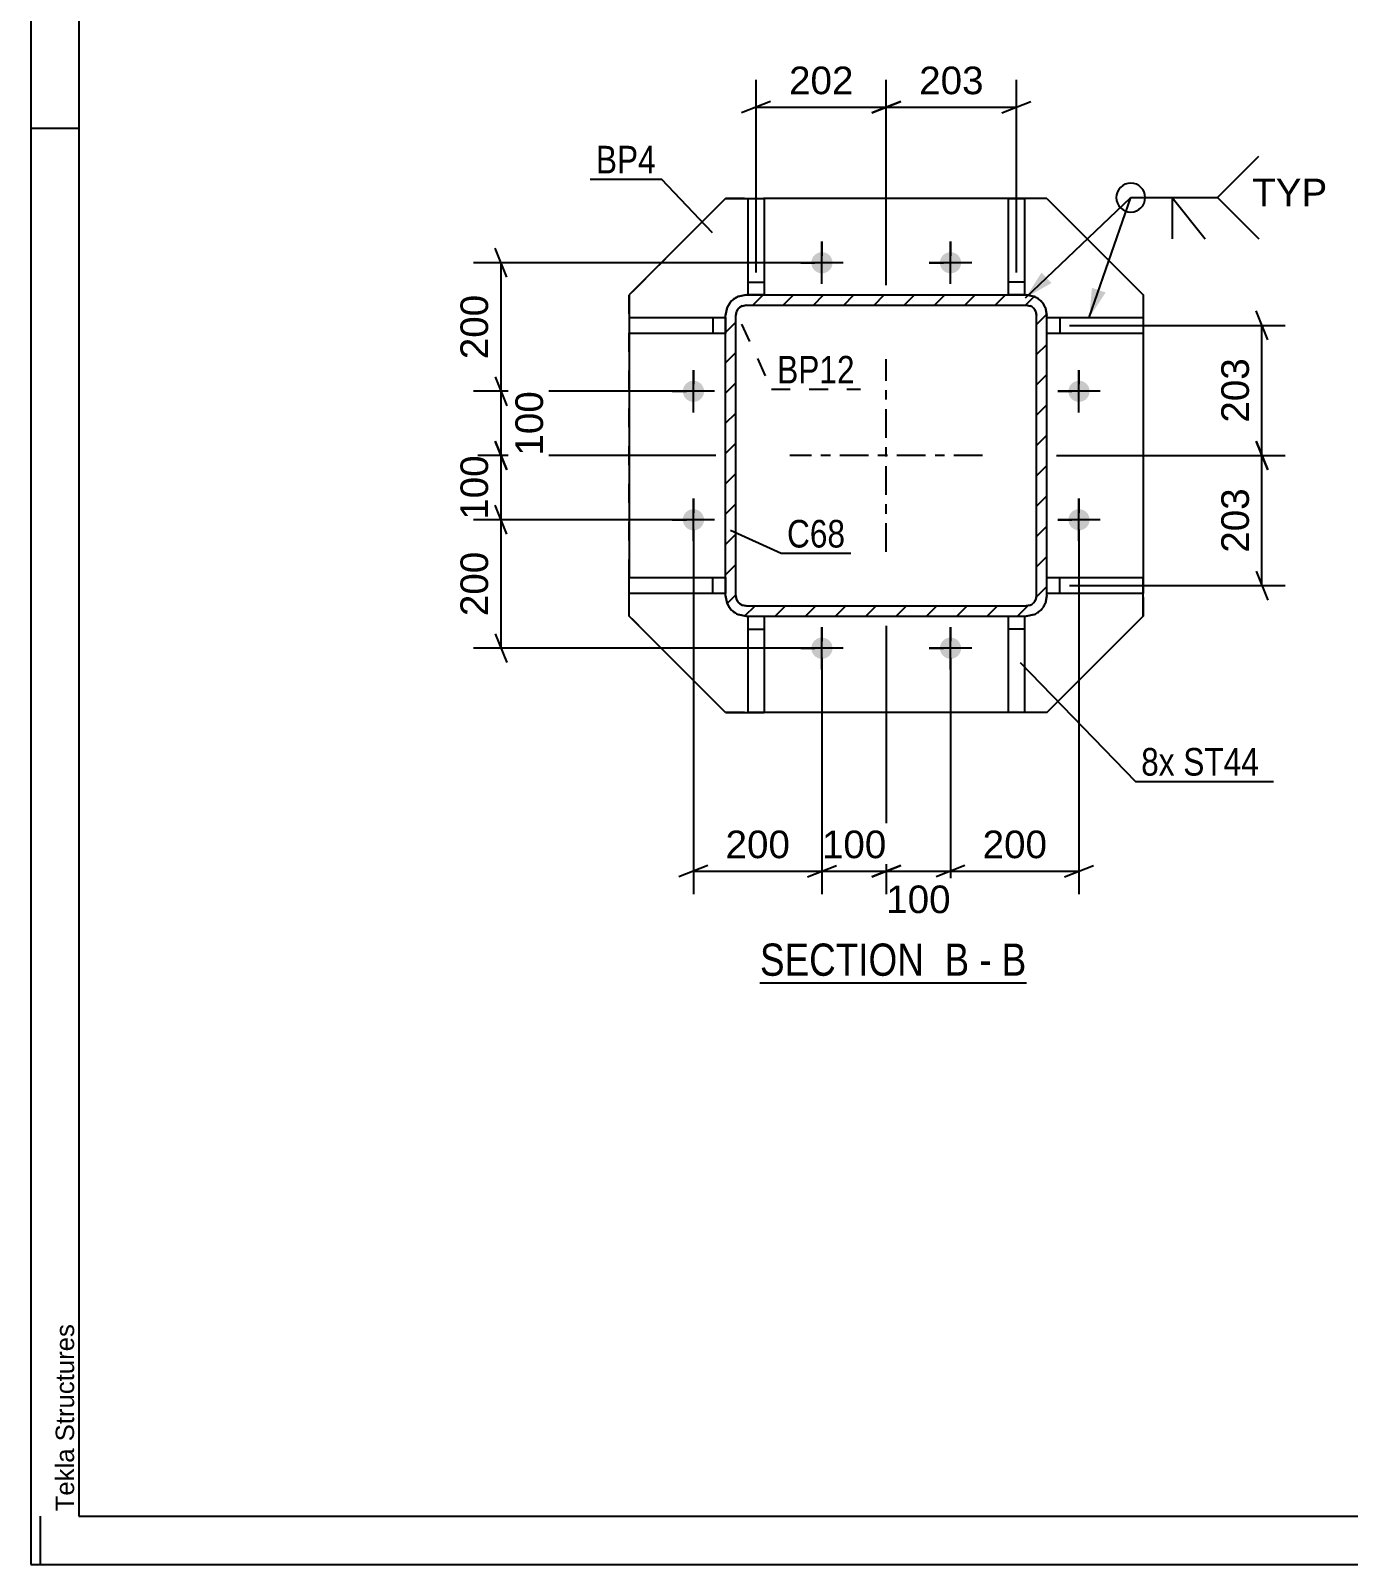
# Model space of a CAD drawing. Header units: millimetres. Extents: x -315 to 526, y -215 to 379.
# Drawn here: x -315.3 to -178.5, y -215 to -55.9 of the extents above; entities that cross this region are included whole.
import ezdxf

# ---------------------------------------------------------------- set-up
doc = ezdxf.new("R2010")
doc.units = ezdxf.units.MM
doc.linetypes.add('DXK_LINE_DOT2', pattern=[3.9198, 1.9599, -1.9599])
doc.linetypes.add('DXK_LINE_DOT3', pattern=[5.9187, 2.979, -0.9799, 0.9799, -0.9799])
doc.styles.add('Arial', font='arial.ttf', dxfattribs={"height": 0.2})
doc.styles.add('Arial Narrow', font='ARIALN.TTF', dxfattribs={"height": 0.2})

# ---------------------------------------------------------------- blocks, each defined once
blk = doc.blocks.new('Unknown-284857918-17864')
at = {"color": 5, "linetype": 'Continuous'}
for p, q in [((-315.25, 378.96), (-315.25, -215.04)), ((-310.25, 373.96), (-310.25, -210.04)), ((-310.25, -66.04), (-315.25, -66.04)), ((-314.25, -215.04), (-314.25, -210.04)), ((-310.25, -210.04), (520.75, -210.04)), ((-315.25, -215.04), (525.75, -215.04))]:
    blk.add_line(p, q, dxfattribs=at)
at = {"color": 174, "linetype": 'Continuous', "style": 'Arial'}
blk.add_text('Tekla Structures', height=1.9102, rotation=90, dxfattribs=at).set_placement((-310.75, -209.54))
blk = doc.blocks.new('Unknown-284857918-13 - 31016')
at = {"color": 6, "linetype": 'Continuous'}
blk.add_line((-239.59, -154.71), (-211.95, -154.71), dxfattribs=at)
at = {"color": 0, "linetype": 'Continuous'}
for points in [[(-221.49, -153.96), (-221.49, -150.46), (-239.59, -150.46), (-239.59, -153.96)], [(-217.88, -153.96), (-217.88, -150.46), (-220.44, -150.46), (-220.44, -153.96)], [(-215.56, -153.96), (-215.56, -150.46), (-216.83, -150.46), (-216.83, -153.96)], [(-211.95, -153.96), (-211.95, -150.46), (-214.51, -150.46), (-214.51, -153.96)]]:
    blk.add_wipeout(points, dxfattribs=at)
at = {"color": 7, "linetype": 'Continuous', "style": 'Arial Narrow'}
for s, p in [('SECTION ', (-239.59, -153.96)), ('B', (-220.44, -153.96)), ('B', (-214.51, -153.96)), ('-', (-216.83, -153.96))]:
    blk.add_text(s, height=3.34, dxfattribs=at).set_placement(p)
blk = doc.blocks.new('Part-284857918-31030 - 31016')
at = {"color": 2, "linetype": 'Continuous'}
for p, q in [((-209.82, -85.64), (-199.82, -85.64)), ((-208.49, -85.64), (-208.49, -87.31)), ((-199.82, -85.64), (-199.82, -87.31)), ((-199.82, -87.31), (-209.82, -87.31))]:
    blk.add_line(p, q, dxfattribs=at)
at = {"color": 7, "linetype": 'DXK_LINE_DOT2'}
blk.add_line((-209.82, -87.31), (-209.82, -85.64), dxfattribs=at)
blk = doc.blocks.new('Part-284857918-37451 - 31016')
at = {"color": 7, "linetype": 'DXK_LINE_DOT2'}
for p, q in [((-243.16, -73.31), (-253.16, -83.31)), ((-209.82, -73.31), (-243.16, -73.31)), ((-209.82, -73.31), (-199.82, -83.31)), ((-253.16, -116.64), (-253.16, -83.31)), ((-199.82, -83.31), (-199.82, -116.64)), ((-243.16, -126.64), (-253.16, -116.64)), ((-199.82, -116.64), (-209.82, -126.64)), ((-209.82, -126.64), (-243.16, -126.64))]:
    blk.add_line(p, q, dxfattribs=at)
blk = doc.blocks.new('Part-284857918-31026 - 31016')
at = {"color": 2, "linetype": 'Continuous'}
for p, q in [((-243.16, -73.31), (-253.16, -83.31)), ((-243.16, -73.31), (-240.82, -73.31)), ((-213.82, -73.31), (-239.16, -73.31)), ((-209.82, -73.31), (-212.16, -73.31)), ((-209.82, -73.31), (-199.82, -83.31)), ((-253.16, -83.31), (-253.16, -85.64)), ((-199.82, -83.31), (-199.82, -85.64)), ((-253.16, -87.31), (-253.16, -112.64)), ((-199.82, -87.31), (-199.82, -112.64)), ((-253.16, -116.64), (-253.16, -114.31)), ((-199.82, -116.64), (-199.82, -114.31)), ((-243.16, -126.64), (-253.16, -116.64)), ((-209.82, -126.64), (-199.82, -116.64)), ((-243.16, -126.64), (-240.82, -126.64)), ((-213.82, -126.64), (-239.16, -126.64)), ((-209.82, -126.64), (-212.16, -126.64))]:
    blk.add_line(p, q, dxfattribs=at)
at = {"color": 7, "linetype": 'DXK_LINE_DOT2'}
for p, q in [((-240.82, -73.31), (-239.16, -73.31)), ((-212.16, -73.31), (-213.82, -73.31)), ((-253.16, -85.64), (-253.16, -87.31)), ((-199.82, -85.64), (-199.82, -87.31)), ((-253.16, -114.31), (-253.16, -112.64)), ((-199.82, -114.31), (-199.82, -112.64)), ((-240.82, -126.64), (-239.16, -126.64)), ((-212.16, -126.64), (-213.82, -126.64))]:
    blk.add_line(p, q, dxfattribs=at)
blk = doc.blocks.new('Part-284857918-31027 - 31016')
at = {"color": 2, "linetype": 'Continuous'}
for p, q in [((-253.16, -112.64), (-243.16, -112.64)), ((-253.16, -114.31), (-253.16, -112.64)), ((-244.49, -114.31), (-244.49, -112.64)), ((-243.16, -114.31), (-253.16, -114.31))]:
    blk.add_line(p, q, dxfattribs=at)
at = {"color": 7, "linetype": 'DXK_LINE_DOT2'}
blk.add_line((-243.16, -112.64), (-243.16, -114.31), dxfattribs=at)
blk = doc.blocks.new('Part-284857918-31028 - 31016')
at = {"color": 2, "linetype": 'Continuous'}
for p, q in [((-253.16, -85.64), (-243.16, -85.64)), ((-253.16, -85.64), (-253.16, -87.31)), ((-244.49, -85.64), (-244.49, -87.31)), ((-243.16, -87.31), (-253.16, -87.31))]:
    blk.add_line(p, q, dxfattribs=at)
at = {"color": 7, "linetype": 'DXK_LINE_DOT2'}
blk.add_line((-243.16, -85.64), (-243.16, -87.31), dxfattribs=at)
blk = doc.blocks.new('Part-284857918-31029 - 31016')
at = {"color": 2, "linetype": 'Continuous'}
for p, q in [((-209.82, -112.64), (-199.82, -112.64)), ((-208.49, -114.31), (-208.49, -112.64)), ((-199.82, -112.64), (-199.82, -114.31)), ((-199.82, -114.31), (-209.82, -114.31))]:
    blk.add_line(p, q, dxfattribs=at)
at = {"color": 7, "linetype": 'DXK_LINE_DOT2'}
blk.add_line((-209.82, -114.31), (-209.82, -112.64), dxfattribs=at)
blk = doc.blocks.new('Part-284857918-31031 - 31016')
at = {"color": 2, "linetype": 'Continuous'}
for p, q in [((-213.82, -83.31), (-213.82, -73.31)), ((-213.82, -73.31), (-212.16, -73.31)), ((-212.16, -73.31), (-212.16, -83.31)), ((-212.16, -81.97), (-213.82, -81.97))]:
    blk.add_line(p, q, dxfattribs=at)
at = {"color": 7, "linetype": 'DXK_LINE_DOT2'}
blk.add_line((-212.16, -83.31), (-213.82, -83.31), dxfattribs=at)
blk = doc.blocks.new('Part-284857918-31032 - 31016')
at = {"color": 2, "linetype": 'Continuous'}
for p, q in [((-240.82, -73.31), (-239.16, -73.31)), ((-240.82, -83.31), (-240.82, -73.31)), ((-239.16, -73.31), (-239.16, -83.31)), ((-240.82, -81.97), (-239.16, -81.97))]:
    blk.add_line(p, q, dxfattribs=at)
at = {"color": 7, "linetype": 'DXK_LINE_DOT2'}
blk.add_line((-239.16, -83.31), (-240.82, -83.31), dxfattribs=at)
blk = doc.blocks.new('Part-284857918-31033 - 31016')
at = {"color": 2, "linetype": 'Continuous'}
for p, q in [((-213.82, -126.64), (-213.82, -116.64)), ((-212.16, -116.64), (-212.16, -126.64)), ((-212.16, -117.98), (-213.82, -117.98)), ((-212.16, -126.64), (-213.82, -126.64))]:
    blk.add_line(p, q, dxfattribs=at)
at = {"color": 7, "linetype": 'DXK_LINE_DOT2'}
blk.add_line((-213.82, -116.64), (-212.16, -116.64), dxfattribs=at)
blk = doc.blocks.new('Part-284857918-31034 - 31016')
at = {"color": 2, "linetype": 'Continuous'}
for p, q in [((-240.82, -126.64), (-240.82, -116.64)), ((-239.16, -116.64), (-239.16, -126.64)), ((-240.82, -117.98), (-239.16, -117.98)), ((-239.16, -126.64), (-240.82, -126.64))]:
    blk.add_line(p, q, dxfattribs=at)
at = {"color": 7, "linetype": 'DXK_LINE_DOT2'}
blk.add_line((-240.82, -116.64), (-239.16, -116.64), dxfattribs=at)
blk = doc.blocks.new('Part-284857918-31085 - 31016')
at = {"linetype": 'Continuous'}
h = blk.add_hatch(dxfattribs=at)
h.set_pattern_fill('', scale=0.7, style=0, pattern_type=0)
h.set_pattern_definition([(45, (-242.9934, -115.3242), (-1.57154, 1.57154), [])])
h.paths.add_polyline_path([(-243.16, -114.51), (-242.99, -115.32), (-242.53, -116.02), (-241.84, -116.48), (-241.02, -116.64), (-211.96, -116.64), (-211.14, -116.48), (-210.45, -116.02), (-209.98, -115.32), (-209.82, -114.51), (-209.82, -85.44), (-209.98, -84.62), (-210.45, -83.93), (-211.14, -83.47), (-211.96, -83.31), (-241.02, -83.31), (-241.84, -83.47), (-242.53, -83.93), (-242.99, -84.62), (-243.16, -85.44)])
h.paths.add_polyline_path([(-242.01, -85.03), (-241.78, -84.69), (-241.43, -84.46), (-241.02, -84.37), (-211.96, -84.37), (-211.55, -84.46), (-211.2, -84.69), (-210.97, -85.03), (-210.89, -85.44), (-210.89, -114.51), (-210.97, -114.92), (-211.2, -115.26), (-211.55, -115.49), (-211.96, -115.57), (-241.02, -115.57), (-241.43, -115.49), (-241.78, -115.26), (-242.01, -114.92), (-242.09, -114.51), (-242.09, -85.44)])
at = {"color": 7, "linetype": 'DXK_LINE_DOT2'}
for p, q in [((-241.84, -83.47), (-241.02, -83.31)), ((-241.02, -83.31), (-211.96, -83.31)), ((-211.96, -83.31), (-211.14, -83.47)), ((-243.16, -85.44), (-242.99, -84.62)), ((-243.16, -114.51), (-243.16, -85.44)), ((-242.01, -85.03), (-242.09, -85.44)), ((-242.09, -114.51), (-242.09, -85.44)), ((-241.02, -84.37), (-241.43, -84.46)), ((-241.02, -84.37), (-211.96, -84.37)), ((-211.55, -84.46), (-211.96, -84.37)), ((-210.89, -85.44), (-210.97, -85.03)), ((-210.89, -114.51), (-210.89, -85.44)), ((-209.98, -84.62), (-209.82, -85.44)), ((-209.82, -114.51), (-209.82, -85.44)), ((-242.99, -115.32), (-243.16, -114.51)), ((-242.09, -114.51), (-242.01, -114.92)), ((-210.97, -114.92), (-210.89, -114.51)), ((-209.82, -114.51), (-209.98, -115.32)), ((-241.43, -115.49), (-241.02, -115.57)), ((-241.02, -115.57), (-211.96, -115.57)), ((-211.96, -115.57), (-211.55, -115.49)), ((-241.02, -116.64), (-241.84, -116.48)), ((-241.02, -116.64), (-211.96, -116.64)), ((-211.14, -116.48), (-211.96, -116.64))]:
    blk.add_line(p, q, dxfattribs=at)
at = {"color": 2, "linetype": 'Continuous'}
for p, q in [((-241.02, -83.31), (-241.84, -83.47)), ((-241.02, -83.31), (-211.96, -83.31)), ((-211.14, -83.47), (-211.96, -83.31)), ((-242.99, -84.62), (-243.16, -85.44)), ((-243.16, -114.51), (-243.16, -85.44)), ((-242.09, -85.44), (-242.01, -85.03)), ((-242.09, -114.51), (-242.09, -85.44)), ((-241.43, -84.46), (-241.02, -84.37)), ((-241.02, -84.37), (-211.96, -84.37)), ((-211.96, -84.37), (-211.55, -84.46)), ((-210.97, -85.03), (-210.89, -85.44)), ((-210.89, -114.51), (-210.89, -85.44)), ((-209.82, -85.44), (-209.98, -84.62)), ((-209.82, -114.51), (-209.82, -85.44)), ((-243.16, -114.51), (-242.99, -115.32)), ((-242.01, -114.92), (-242.09, -114.51)), ((-210.89, -114.51), (-210.97, -114.92)), ((-209.98, -115.32), (-209.82, -114.51)), ((-241.02, -115.57), (-241.43, -115.49)), ((-241.02, -115.57), (-211.96, -115.57)), ((-211.55, -115.49), (-211.96, -115.57)), ((-241.84, -116.48), (-241.02, -116.64)), ((-241.02, -116.64), (-211.96, -116.64)), ((-211.96, -116.64), (-211.14, -116.48))]:
    blk.add_line(p, q, dxfattribs=at)
at = {"color": 7, "linetype": 'DXK_LINE_DOT3'}
for p, q in [((-226.49, -109.97), (-226.49, -89.97)), ((-216.49, -99.97), (-236.49, -99.97))]:
    blk.add_line(p, q, dxfattribs=at)
at = {"color": 7, "linetype": 'DXK_LINE_DOT2'}
for centre, radius, start, end in [((-241.02, -85.44), 2.13, 112.5, 157.5), ((-211.96, -85.44), 2.13, 22.5, 67.5), ((-241.02, -85.44), 1.07, 112.5, 157.5), ((-211.96, -85.44), 1.07, 22.5, 67.5), ((-241.02, -114.51), 2.13, 202.5, 247.5), ((-241.02, -114.51), 1.07, 202.5, 247.5), ((-211.96, -114.51), 1.07, 292.5, 337.5), ((-211.96, -114.51), 2.13, 292.5, 337.5)]:
    blk.add_arc(centre, radius, start, end, dxfattribs=at)
at = {"color": 2, "linetype": 'Continuous'}
for centre, radius, start, end in [((-241.02, -85.44), 2.13, 112.5, 157.5), ((-211.96, -85.44), 2.13, 22.5, 67.5), ((-241.02, -85.44), 1.07, 112.5, 157.5), ((-211.96, -85.44), 1.07, 22.5, 67.5), ((-241.02, -114.51), 2.13, 202.5, 247.5), ((-241.02, -114.51), 1.07, 202.5, 247.5), ((-211.96, -114.51), 1.07, 292.5, 337.5), ((-211.96, -114.51), 2.13, 292.5, 337.5)]:
    blk.add_arc(centre, radius, start, end, dxfattribs=at)
blk = doc.blocks.new('Bolt-284857918-31126 - 31016')
at = {"linetype": 'Continuous'}
for points in [[(-233.16, -81.07, -1), (-233.16, -78.87, -1)], [(-219.82, -81.07, -1), (-219.82, -78.87, -1)], [(-246.49, -94.41, -1), (-246.49, -92.21, -1)], [(-206.49, -94.41, -1), (-206.49, -92.21, -1)], [(-246.49, -107.74, -1), (-246.49, -105.54, -1)], [(-206.49, -107.74, -1), (-206.49, -105.54, -1)], [(-233.16, -121.07, -1), (-233.16, -118.87, -1)], [(-219.82, -121.07, -1), (-219.82, -118.87, -1)]]:
    blk.add_hatch(color=1, dxfattribs=at).paths.add_polyline_path(points)
at = {"color": 1, "linetype": 'Continuous'}
for p, q in [((-233.16, -82.17), (-233.16, -77.77)), ((-219.82, -82.17), (-219.82, -77.77)), ((-230.96, -79.97), (-235.36, -79.97)), ((-217.62, -79.97), (-222.02, -79.97)), ((-246.49, -95.51), (-246.49, -91.11)), ((-206.49, -95.51), (-206.49, -91.11)), ((-244.29, -93.31), (-248.69, -93.31)), ((-204.29, -93.31), (-208.69, -93.31)), ((-246.49, -108.84), (-246.49, -104.44)), ((-206.49, -108.84), (-206.49, -104.44)), ((-244.29, -106.64), (-248.69, -106.64)), ((-204.29, -106.64), (-208.69, -106.64)), ((-233.16, -122.17), (-233.16, -117.77)), ((-219.82, -122.17), (-219.82, -117.77)), ((-230.96, -119.97), (-235.36, -119.97)), ((-217.62, -119.97), (-222.02, -119.97))]:
    blk.add_line(p, q, dxfattribs=at)
blk = doc.blocks.new('Bolt-284857918-37452 - 31016')
at = {"color": 1, "linetype": 'Continuous'}
for p, q in [((-233.16, -77.77), (-233.16, -79.24)), ((-219.82, -77.77), (-219.82, -79.24)), ((-235.36, -79.97), (-233.89, -79.97)), ((-233.16, -82.17), (-233.16, -80.71)), ((-230.96, -79.97), (-232.42, -79.97)), ((-222.02, -79.97), (-220.56, -79.97)), ((-219.82, -82.17), (-219.82, -80.71)), ((-217.62, -79.97), (-219.09, -79.97)), ((-246.49, -91.11), (-246.49, -92.57)), ((-206.49, -91.11), (-206.49, -92.57)), ((-248.69, -93.31), (-247.22, -93.31)), ((-244.29, -93.31), (-245.75, -93.31)), ((-208.69, -93.31), (-207.22, -93.31)), ((-204.29, -93.31), (-205.75, -93.31)), ((-246.49, -95.51), (-246.49, -94.04)), ((-206.49, -95.51), (-206.49, -94.04)), ((-246.49, -104.44), (-246.49, -105.91)), ((-206.49, -104.44), (-206.49, -105.91)), ((-248.69, -106.64), (-247.22, -106.64)), ((-246.49, -108.84), (-246.49, -107.38)), ((-244.29, -106.64), (-245.75, -106.64)), ((-208.69, -106.64), (-207.22, -106.64)), ((-206.49, -108.84), (-206.49, -107.38)), ((-204.29, -106.64), (-205.75, -106.64)), ((-233.16, -117.77), (-233.16, -119.24)), ((-219.82, -117.77), (-219.82, -119.24)), ((-235.36, -119.97), (-233.89, -119.97)), ((-233.16, -122.17), (-233.16, -120.71)), ((-230.96, -119.97), (-232.42, -119.97)), ((-222.02, -119.97), (-220.56, -119.97)), ((-219.82, -122.17), (-219.82, -120.71)), ((-217.62, -119.97), (-219.09, -119.97))]:
    blk.add_line(p, q, dxfattribs=at)
blk = doc.blocks.new('StraightDimension-284857918-39838 - 31016')
at = {"color": 7, "linetype": 'Continuous'}
for p, q in [((-239.99, -80.97), (-239.99, -60.98)), ((-226.49, -82.31), (-226.49, -60.98)), ((-238.49, -63.23), (-241.49, -64.43)), ((-227.99, -64.43), (-224.99, -63.23)), ((-239.99, -63.83), (-226.49, -63.83))]:
    blk.add_line(p, q, dxfattribs=at)
at = {"color": 0}
blk.add_wipeout([(-229.3, -63.08), (-229.3, -58.88), (-237.17, -58.88), (-237.17, -63.08)], dxfattribs=at)
at = {"color": 3, "style": 'Arial'}
blk.add_text('202', height=2.865, dxfattribs=at).set_placement((-236.57, -62.48))
blk = doc.blocks.new('StraightDimension-284857918-31205 - 31016')
at = {"color": 7, "linetype": 'Continuous'}
for p, q in [((-267.05, -98.47), (-265.85, -101.47)), ((-244.16, -99.97), (-269.3, -99.97)), ((-266.45, -106.64), (-266.45, -99.97)), ((-265.85, -108.14), (-267.05, -105.14)), ((-247.49, -106.64), (-269.3, -106.64))]:
    blk.add_line(p, q, dxfattribs=at)
at = {"color": 0}
blk.add_wipeout([(-267.2, -99.37), (-271.4, -99.37), (-271.4, -107.24), (-267.2, -107.24)], dxfattribs=at)
at = {"color": 3, "style": 'Arial'}
blk.add_text('100', height=2.865, rotation=90.0002, dxfattribs=at).set_placement((-267.8, -106.64))
blk = doc.blocks.new('StraightDimension-284857918-31179 - 31016')
at = {"color": 7, "linetype": 'Continuous'}
for p, q in [((-206.49, -107.64), (-206.49, -145.51)), ((-219.82, -120.97), (-219.82, -145.51)), ((-218.32, -142.51), (-221.32, -143.71)), ((-219.82, -143.11), (-206.49, -143.11)), ((-207.99, -143.71), (-204.99, -142.51))]:
    blk.add_line(p, q, dxfattribs=at)
at = {"color": 0}
blk.add_wipeout([(-209.22, -142.36), (-209.22, -138.16), (-217.09, -138.16), (-217.09, -142.36)], dxfattribs=at)
at = {"color": 3, "style": 'Arial'}
blk.add_text('200', height=2.865, dxfattribs=at).set_placement((-216.49, -141.76))
blk = doc.blocks.new('StraightDimension-284857918-31180 - 31016')
at = {"color": 7, "linetype": 'Continuous'}
for p, q in [((-226.49, -117.64), (-226.49, -145.96)), ((-219.82, -120.97), (-219.82, -145.96)), ((-227.99, -143.71), (-224.99, -142.51)), ((-226.49, -143.11), (-219.82, -143.11)), ((-218.32, -142.51), (-221.32, -143.71))]:
    blk.add_line(p, q, dxfattribs=at)
at = {"color": 0}
blk.add_wipeout([(-219.22, -148.06), (-219.22, -143.86), (-227.09, -143.86), (-227.09, -148.06)], dxfattribs=at)
at = {"color": 3, "style": 'Arial'}
blk.add_text('100', height=2.865, dxfattribs=at).set_placement((-226.49, -147.46))
blk = doc.blocks.new('StraightDimension-284857918-31181 - 31016')
at = {"color": 7, "linetype": 'Continuous'}
for p, q in [((-226.49, -117.64), (-226.49, -145.51)), ((-233.16, -120.97), (-233.16, -145.51)), ((-234.66, -143.71), (-231.66, -142.51)), ((-233.16, -143.11), (-226.49, -143.11)), ((-224.99, -142.51), (-227.99, -143.71))]:
    blk.add_line(p, q, dxfattribs=at)
at = {"color": 0}
blk.add_wipeout([(-225.89, -142.36), (-225.89, -138.16), (-233.76, -138.16), (-233.76, -142.36)], dxfattribs=at)
at = {"color": 3, "style": 'Arial'}
blk.add_text('100', height=2.865, dxfattribs=at).set_placement((-233.16, -141.76))
blk = doc.blocks.new('StraightDimension-284857918-31182 - 31016')
at = {"color": 7, "linetype": 'Continuous'}
for p, q in [((-246.49, -107.64), (-246.49, -145.51)), ((-233.16, -120.97), (-233.16, -145.51)), ((-244.99, -142.51), (-247.99, -143.71)), ((-246.49, -143.11), (-233.16, -143.11)), ((-234.66, -143.71), (-231.66, -142.51))]:
    blk.add_line(p, q, dxfattribs=at)
at = {"color": 0}
blk.add_wipeout([(-235.89, -142.36), (-235.89, -138.16), (-243.76, -138.16), (-243.76, -142.36)], dxfattribs=at)
at = {"color": 3, "style": 'Arial'}
blk.add_text('200', height=2.865, dxfattribs=at).set_placement((-243.16, -141.76))
blk = doc.blocks.new('StraightDimension-284857918-31203 - 31016')
at = {"color": 7, "linetype": 'Continuous'}
for p, q in [((-265.85, -81.47), (-267.05, -78.47)), ((-234.16, -79.97), (-269.3, -79.97)), ((-266.45, -93.31), (-266.45, -79.97)), ((-267.05, -91.81), (-265.85, -94.81)), ((-247.49, -93.31), (-269.3, -93.31))]:
    blk.add_line(p, q, dxfattribs=at)
at = {"color": 0}
blk.add_wipeout([(-267.2, -82.71), (-271.4, -82.71), (-271.4, -90.58), (-267.2, -90.58)], dxfattribs=at)
at = {"color": 3, "style": 'Arial'}
blk.add_text('200', height=2.865, rotation=90.0002, dxfattribs=at).set_placement((-267.8, -89.98))
blk = doc.blocks.new('StraightDimension-284857918-31204 - 31016')
at = {"color": 7, "linetype": 'Continuous'}
for p, q in [((-267.05, -91.81), (-265.85, -94.81)), ((-247.49, -93.31), (-268.85, -93.31)), ((-266.45, -99.97), (-266.45, -93.31)), ((-265.85, -101.47), (-267.05, -98.47)), ((-244.16, -99.97), (-268.85, -99.97))]:
    blk.add_line(p, q, dxfattribs=at)
at = {"color": 0}
blk.add_wipeout([(-261.5, -92.71), (-265.7, -92.71), (-265.7, -100.58), (-261.5, -100.58)], dxfattribs=at)
at = {"color": 3, "style": 'Arial'}
blk.add_text('100', height=2.865, rotation=90.0002, dxfattribs=at).set_placement((-262.1, -99.98))
blk = doc.blocks.new('StraightDimension-284857918-31206 - 31016')
at = {"color": 7, "linetype": 'Continuous'}
for p, q in [((-265.85, -108.14), (-267.05, -105.14)), ((-247.49, -106.64), (-269.3, -106.64)), ((-266.45, -119.97), (-266.45, -106.64)), ((-267.05, -118.47), (-265.85, -121.47)), ((-234.16, -119.97), (-269.3, -119.97))]:
    blk.add_line(p, q, dxfattribs=at)
at = {"color": 0}
blk.add_wipeout([(-267.2, -109.37), (-271.4, -109.37), (-271.4, -117.24), (-267.2, -117.24)], dxfattribs=at)
at = {"color": 3, "style": 'Arial'}
blk.add_text('200', height=2.865, rotation=90.0002, dxfattribs=at).set_placement((-267.8, -116.64))
blk = doc.blocks.new('StraightDimension-284857918-39671 - 31016')
at = {"color": 7, "linetype": 'Continuous'}
for p, q in [((-186.91, -87.97), (-188.11, -84.97)), ((-207.49, -86.47), (-185.11, -86.47)), ((-187.51, -99.97), (-187.51, -86.47)), ((-188.11, -98.47), (-186.91, -101.47)), ((-208.82, -99.97), (-185.11, -99.97))]:
    blk.add_line(p, q, dxfattribs=at)
at = {"color": 0}
blk.add_wipeout([(-188.26, -89.29), (-192.46, -89.29), (-192.46, -97.16), (-188.26, -97.16)], dxfattribs=at)
at = {"color": 3, "style": 'Arial'}
blk.add_text('203', height=2.865, rotation=90.0002, dxfattribs=at).set_placement((-188.86, -96.56))
blk = doc.blocks.new('StraightDimension-284857918-39672 - 31016')
at = {"color": 7, "linetype": 'Continuous'}
for p, q in [((-186.91, -101.47), (-188.11, -98.47)), ((-208.82, -99.97), (-185.11, -99.97)), ((-187.51, -113.48), (-187.51, -99.97)), ((-188.11, -111.98), (-186.91, -114.98)), ((-207.49, -113.48), (-185.11, -113.48))]:
    blk.add_line(p, q, dxfattribs=at)
at = {"color": 0}
blk.add_wipeout([(-188.26, -102.79), (-192.46, -102.79), (-192.46, -110.66), (-188.26, -110.66)], dxfattribs=at)
at = {"color": 3, "style": 'Arial'}
blk.add_text('203', height=2.865, rotation=90.0002, dxfattribs=at).set_placement((-188.86, -110.06))
blk = doc.blocks.new('StraightDimension-284857918-39837 - 31016')
at = {"color": 7, "linetype": 'Continuous'}
for p, q in [((-226.49, -82.31), (-226.49, -60.98)), ((-212.99, -80.97), (-212.99, -60.98)), ((-224.99, -63.23), (-227.99, -64.43)), ((-214.49, -64.43), (-211.49, -63.23)), ((-226.49, -63.83), (-212.99, -63.83))]:
    blk.add_line(p, q, dxfattribs=at)
at = {"color": 0}
blk.add_wipeout([(-215.8, -63.08), (-215.8, -58.88), (-223.67, -58.88), (-223.67, -63.08)], dxfattribs=at)
at = {"color": 3, "style": 'Arial'}
blk.add_text('203', height=2.865, dxfattribs=at).set_placement((-223.07, -62.48))
blk = doc.blocks.new('MarkSet-284857918-31358 - 31016')
at = {"color": 0}
for points in [[(-196.57, -133.19), (-196.57, -130.19), (-200.04, -130.19), (-200.04, -133.19)], [(-187.82, -133.19), (-187.82, -130.19), (-195.67, -130.19), (-195.67, -133.19)]]:
    blk.add_wipeout(points, dxfattribs=at)
for points in [[(-196.57, -133.19), (-196.57, -130.19), (-200.04, -130.19), (-200.04, -133.19)], [(-187.82, -133.19), (-187.82, -130.19), (-195.67, -130.19), (-195.67, -133.19)]]:
    blk.add_wipeout(points, dxfattribs=at)
at = {"color": 30, "linetype": 'Continuous'}
for p, q in [((-212.59, -121.44), (-200.64, -133.79)), ((-200.64, -133.79), (-186.32, -133.79))]:
    blk.add_line(p, q, dxfattribs=at)
at = {"color": 3, "style": 'Arial Narrow'}
for s, p in [('8x', (-200.04, -133.19)), ('ST44', (-195.67, -133.19))]:
    blk.add_text(s, height=2.863, dxfattribs=at).set_placement(p)
blk = doc.blocks.new('Mark-284857918-31523 - 31016')
at = {"color": 0}
blk.add_wipeout([(-250.4, -70.7), (-250.4, -67.7), (-256.61, -67.7), (-256.61, -70.7)], dxfattribs=at)
blk.add_wipeout([(-250.4, -70.7), (-250.4, -67.7), (-256.61, -67.7), (-256.61, -70.7)], dxfattribs=at)
at = {"color": 30, "linetype": 'Continuous'}
for p in [(-257.21, -71.3), (-244.51, -76.87)]:
    blk.add_line(p, (-249.8, -71.3), dxfattribs=at)
at = {"color": 3, "style": 'Arial Narrow'}
blk.add_text('BP4', height=2.863, dxfattribs=at).set_placement((-256.61, -70.7))
blk = doc.blocks.new('Mark-284857918-31526 - 31016')
at = {"color": 0}
blk.add_wipeout([(-230.75, -109.52), (-230.75, -106.52), (-236.78, -106.52), (-236.78, -109.52)], dxfattribs=at)
blk.add_wipeout([(-230.75, -109.52), (-230.75, -106.52), (-236.78, -106.52), (-236.78, -109.52)], dxfattribs=at)
at = {"color": 30, "linetype": 'Continuous'}
for p, q in [((-242.64, -107.72), (-237.38, -110.12)), ((-237.38, -110.12), (-230.15, -110.12))]:
    blk.add_line(p, q, dxfattribs=at)
at = {"color": 3, "style": 'Arial Narrow'}
blk.add_text('C68', height=2.863, dxfattribs=at).set_placement((-236.78, -109.52))
blk = doc.blocks.new('WeldMark-284857918-39859 - 31016')
at = {"linetype": 'Continuous'}
for points in [[(-209.35, -82.08), (-212.04, -83.61), (-210.38, -80.99)], [(-203.73, -83.06), (-205.42, -85.65), (-205.15, -82.57)]]:
    blk.add_hatch(color=30, dxfattribs=at).paths.add_polyline_path(points)
at = {"color": 30, "linetype": 'Continuous'}
for p, q in [((-212.04, -83.61), (-201.12, -73.21)), ((-205.42, -85.65), (-201.12, -73.21)), ((-201.12, -73.21), (-192.12, -73.21))]:
    blk.add_line(p, q, dxfattribs=at)
at = {"color": 3, "linetype": 'Continuous'}
for q in [(-193.41, -77.49), (-196.84, -77.49)]:
    blk.add_line((-196.84, -73.21), q, dxfattribs=at)
for start, end in [(90, 270), (270, 90)]:
    blk.add_arc((-201.12, -73.21), 1.5, start, end, dxfattribs=at)
at = {"color": 0, "linetype": 'Continuous'}
blk.add_wipeout([(-180.75, -74.11), (-180.75, -71.11), (-188.52, -71.11), (-188.52, -74.11)], dxfattribs=at)
blk.add_wipeout([(-180.75, -74.11), (-180.75, -71.11), (-188.52, -71.11), (-188.52, -74.11)], dxfattribs=at)
at = {"color": 3, "linetype": 'Continuous'}
for q in [(-187.84, -68.92), (-187.84, -77.49)]:
    blk.add_line((-192.12, -73.21), q, dxfattribs=at)
at = {"color": 3, "linetype": 'Continuous', "style": 'Arial'}
blk.add_text('TYP', height=2.865, dxfattribs=at).set_placement((-188.52, -74.11))
blk = doc.blocks.new('Mark-284857918-37550 - 31016')
at = {"color": 0}
blk.add_wipeout([(-229.76, -92.5), (-229.76, -89.5), (-237.8, -89.5), (-237.8, -92.5)], dxfattribs=at)
blk.add_wipeout([(-229.76, -92.5), (-229.76, -89.5), (-237.8, -89.5), (-237.8, -92.5)], dxfattribs=at)
at = {"color": 30, "linetype": 'DXK_LINE_DOT2'}
for p, q in [((-241.49, -86.35), (-238.4, -93.1)), ((-238.4, -93.1), (-229.16, -93.1))]:
    blk.add_line(p, q, dxfattribs=at)
at = {"color": 3, "style": 'Arial Narrow'}
blk.add_text('BP12', height=2.863, dxfattribs=at).set_placement((-237.8, -92.5))

msp = doc.modelspace()

# ---------------------------------------------------------------- block references
for name in ['Unknown-284857918-17864', 'Part-284857918-37451 - 31016', 'Part-284857918-31026 - 31016', 'Part-284857918-31032 - 31016', 'Part-284857918-31031 - 31016', 'Bolt-284857918-31126 - 31016', 'Bolt-284857918-37452 - 31016', 'Part-284857918-31085 - 31016', 'Part-284857918-31028 - 31016', 'Part-284857918-31030 - 31016', 'Part-284857918-31027 - 31016', 'Part-284857918-31029 - 31016', 'Part-284857918-31034 - 31016', 'Part-284857918-31033 - 31016']:
    msp.add_blockref(name, (0, 0))

# ---------------------------------------------------------------- next in the draw order: block references
for name in ['StraightDimension-284857918-39838 - 31016', 'Mark-284857918-31523 - 31016', 'StraightDimension-284857918-39671 - 31016', 'StraightDimension-284857918-31205 - 31016', 'StraightDimension-284857918-31179 - 31016', 'Unknown-284857918-13 - 31016']:
    msp.add_blockref(name, (0, 0))

# ---------------------------------------------------------------- next in the draw order: block references
for name in ['StraightDimension-284857918-39837 - 31016', 'StraightDimension-284857918-31203 - 31016', 'StraightDimension-284857918-39672 - 31016', 'StraightDimension-284857918-31180 - 31016', 'MarkSet-284857918-31358 - 31016']:
    msp.add_blockref(name, (0, 0))

# ---------------------------------------------------------------- next in the draw order: block references
for name in ['WeldMark-284857918-39859 - 31016', 'Mark-284857918-37550 - 31016', 'StraightDimension-284857918-31204 - 31016', 'StraightDimension-284857918-31181 - 31016']:
    msp.add_blockref(name, (0, 0))

# ---------------------------------------------------------------- next in the draw order: block references
msp.add_blockref('StraightDimension-284857918-31182 - 31016', (0, 0))

# ---------------------------------------------------------------- next in the draw order: block references
msp.add_blockref('StraightDimension-284857918-31206 - 31016', (0, 0))

# ---------------------------------------------------------------- next in the draw order: block references
msp.add_blockref('Mark-284857918-31526 - 31016', (0, 0))

doc.saveas('drawing.dxf')
